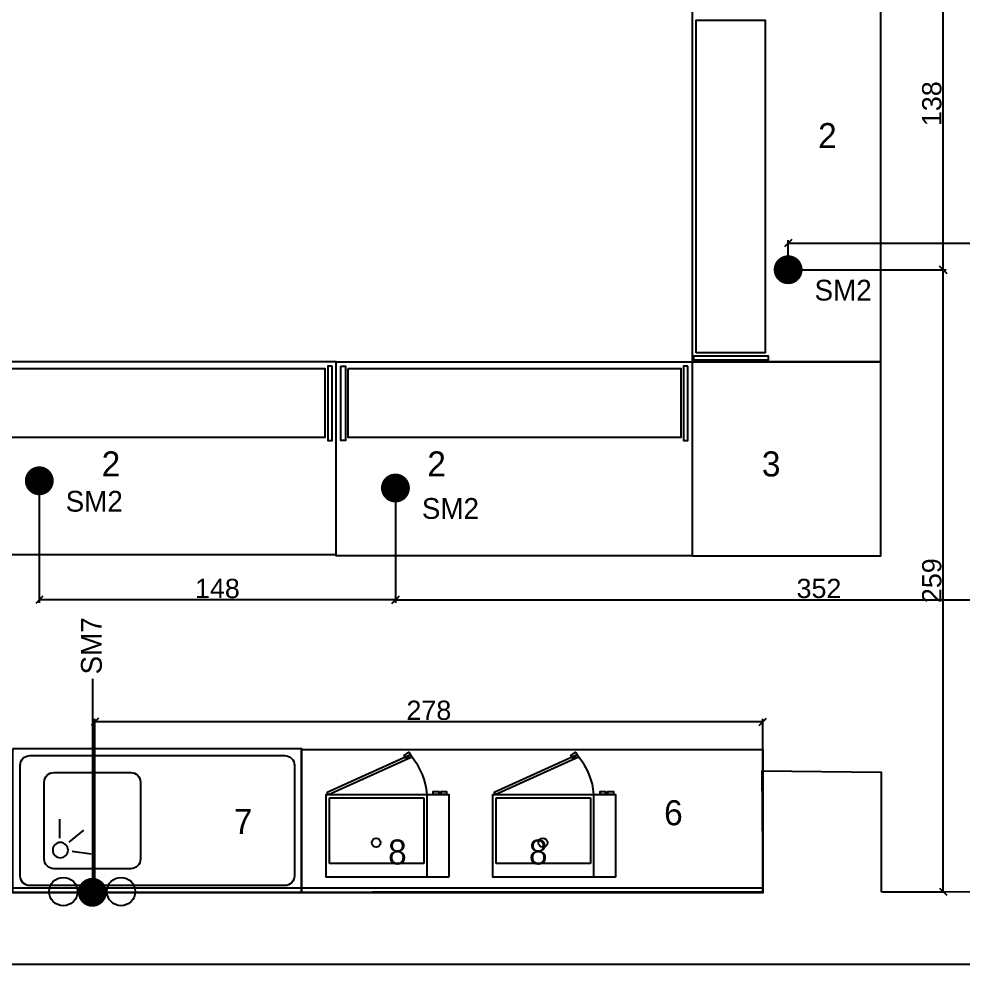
# Model space of a CAD drawing. Header units: millimetres. Extents: x 13502 to 23536, y 11874 to 14203.
# Drawn here: x 21106.3 to 21498.8, y 12582.2 to 12975.1 of the extents above; entities that cross this region are included whole.
import ezdxf

# ---------------------------------------------------------------- set-up
doc = ezdxf.new("R2010")
doc.units = ezdxf.units.MM
doc.linetypes.add('DASHDOT', pattern=[25.4, 12.7, -6.35, 0, -6.35])
doc.linetypes.add('DASHED', pattern=[19.05, 12.7, -6.35])
for name, color, linetype in [('S2000-002 Çizgi', 7, 'Continuous'), ('S2000-019 Su Tes İşaretler', 5, 'Continuous'), ('SIH', 4, 'Continuous'), ('SU', 152, 'Continuous'), ('wall', 4, 'Continuous')]:
    doc.layers.add(name, color=color, linetype=linetype)
doc.styles.get("Standard").update_dxf_attribs({"font": 'arial.ttf'})
doc.styles.add('TAKSİM', font='GOTHIC.TTF', dxfattribs={"height": 20})
doc.dimstyles.new('OLCU50', dxfattribs={"dimtxt": 8, "dimasz": 3, "dimexe": 1.25, "dimexo": 0.625, "dimtad": 1, "dimdec": 0, "dimtxsty": 'Standard', "dimblk": 'OBLIQUE', "dimcen": 2.5, "dimclrd": 256, "dimclre": 251, "dimclrt": 25, "dimadec": 0, "dimazin": 0, "dimtfac": 1, "dimtdec": 0, "dimtmove": 0, "dimatfit": 3, "dimldrblk": 'OBLIQUE', "dimfxl": 1, "dimarcsym": 0})

# ---------------------------------------------------------------- blocks, each defined once
blk = doc.blocks.new('A$C7E863A30')
at = {"layer": 'S2000-002 Çizgi'}
for p, q in [((24.66, 42.76), (32.47, 43.87)), ((19.52, 37.29), (19.52, 29.4)), ((23.43, 38.95), (29.53, 33.94))]:
    blk.add_line(p, q, dxfattribs=at)
for points in [[(0, 58), (120, 58), (120, 60), (0, 60)], [(0, 0), (120, 0), (120, 60), (0, 60)]]:
    blk.add_lwpolyline(points, close=True, dxfattribs=at)
for points in [[(7, 3), (113, 3, 0.414214), (117, 7), (117, 53, 0.414214), (113, 57), (7, 57, 0.414214), (3, 53), (3, 7, 0.414214)], [(17, 10), (49, 10, 0.414214), (53, 14), (53, 46, 0.414214), (49, 50), (17, 50, 0.414214), (13, 46), (13, 14, 0.414214)]]:
    blk.add_lwpolyline(points, format="xyb", close=True, dxfattribs=at)
blk.add_circle((19.71, 42.26), 3.19, dxfattribs=at)
blk = doc.blocks.new('A$C5ACE57BF')
at = {"layer": 'S2000-002 Çizgi', "linetype": 'DASHED', "ltscale": 10}
blk.add_line((9, 51.89), (9, 17.49), dxfattribs=at)
at = {"layer": 'S2000-002 Çizgi'}
for points in [[(0, 51.89), (51, 51.89), (51, 17.49), (0, 17.49)], [(0.91, 17.49), (3.16, 17.49), (3.16, 16.29), (0.91, 16.29)], [(4.19, 17.49), (6.44, 17.49), (6.44, 16.29), (4.19, 16.29)], [(15.95, 1.09), (50.53, 16.66), (49.98, 17.49), (15.39, 1.92)], [(15.95, 1.09), (17.85, 2.36), (18.58, 1.27), (16.68, 0)]]:
    blk.add_lwpolyline(points, close=True, dxfattribs=at)
at = {"layer": 'S2000-002 Çizgi', "linetype": 'DASHED', "ltscale": 10}
blk.add_lwpolyline([(10.38, 46.15), (49.61, 46.15), (49.61, 18.96), (10.38, 18.96)], close=True, dxfattribs=at)
at = {"layer": 'S2000-002 Çizgi'}
blk.add_circle((30.19, 37.53), 1.85, dxfattribs=at)
blk.add_arc((36.09, 19.51), 27.17, 184.2771, 220.3659, dxfattribs=at)
blk = doc.blocks.new('A$C7E7D3E18')
at = {"layer": 'SIH', "linetype": 'Continuous', "const_width": 6}
blk.add_lwpolyline([(3, 6, 1), (9, 6, 1)], format="xyb", close=True, dxfattribs=at)
blk = doc.blocks.new('A$C6E87713E')
at = {"layer": 'S2000-019 Su Tes İşaretler'}
for centre in [(5.89, 6.3), (29.89, 6.3)]:
    blk.add_circle(centre, 5.89, dxfattribs=at)
blk.add_blockref('A$C7E7D3E18', (11.95, 0))
blk = doc.blocks.new('_Oblique')
at = {"color": 0, "linetype": 'ByBlock', "lineweight": -2}
blk.add_line((-0.5, -0.5), (0.5, 0.5), dxfattribs=at)
blk = doc.blocks.new('*D41')
at = {"color": 251, "lineweight": -2, "transparency": 16777216}
for p, q in [((21429.75, 12870.79), (21491.82, 12870.79)), ((21465.53, 12612.28), (21491.82, 12612.28))]:
    blk.add_line(p, q, dxfattribs=at)
at = {"lineweight": -2, "transparency": 16777216}
blk.add_line((21490.57, 12612.28), (21490.57, 12870.79), dxfattribs=at)
at = {"layer": 'Defpoints', "color": 0, "transparency": 16777216}
for p in [(21429.12, 12870.79), (21490.57, 12870.79), (21464.9, 12612.28)]:
    blk.add_point(p, dxfattribs=at)
at = {"lineweight": -2, "transparency": 16777216, "xscale": 3, "yscale": 3, "zscale": 3}
for p, rotation in [((21490.57, 12870.79), 90), ((21490.57, 12612.28), 270)]:
    blk.add_blockref('_Oblique', p, dxfattribs=dict(at, rotation=rotation))
at = {"color": 25, "transparency": 16777216, "insert": (21485.86, 12741.54), "char_height": 8, "attachment_point": 5, "rotation": 90}
blk.add_mtext('259', dxfattribs=at)
blk = doc.blocks.new('*D42')
at = {"color": 251, "lineweight": -2, "transparency": 16777216}
for p, q in [((21430.73, 13008.83), (21491.82, 13008.83)), ((21429.75, 12870.79), (21491.82, 12870.79))]:
    blk.add_line(p, q, dxfattribs=at)
at = {"lineweight": -2, "transparency": 16777216}
blk.add_line((21490.57, 12870.79), (21490.57, 13008.83), dxfattribs=at)
at = {"layer": 'Defpoints', "color": 0, "transparency": 16777216}
for p in [(21430.1, 13008.83), (21490.57, 13008.83), (21429.12, 12870.79)]:
    blk.add_point(p, dxfattribs=at)
at = {"lineweight": -2, "transparency": 16777216, "xscale": 3, "yscale": 3, "zscale": 3}
for p, rotation in [((21490.57, 13008.83), 90), ((21490.57, 12870.79), 270)]:
    blk.add_blockref('_Oblique', p, dxfattribs=dict(at, rotation=rotation))
at = {"color": 25, "transparency": 16777216, "insert": (21485.86, 12939.81), "char_height": 8, "attachment_point": 5, "rotation": 90}
blk.add_mtext('138', dxfattribs=at)
blk = doc.blocks.new('*D44')
at = {"color": 251, "lineweight": -2, "transparency": 16777216}
for p, q in [((21614.96, 12785.58), (21614.96, 12732.31)), ((21262.87, 12779.43), (21262.87, 12732.31))]:
    blk.add_line(p, q, dxfattribs=at)
at = {"lineweight": -2, "transparency": 16777216}
blk.add_line((21262.87, 12733.56), (21614.96, 12733.56), dxfattribs=at)
at = {"layer": 'Defpoints', "color": 0, "transparency": 16777216}
for p in [(21614.96, 12786.2), (21262.87, 12780.06), (21614.96, 12733.56)]:
    blk.add_point(p, dxfattribs=at)
at = {"lineweight": -2, "transparency": 16777216, "xscale": 3, "yscale": 3, "zscale": 3, "rotation": 180}
blk.add_blockref('_Oblique', (21262.87, 12733.56), dxfattribs=at)
at = {"lineweight": -2, "transparency": 16777216, "xscale": 3, "yscale": 3, "zscale": 3}
blk.add_blockref('_Oblique', (21614.96, 12733.56), dxfattribs=at)
at = {"color": 25, "transparency": 16777216, "insert": (21438.92, 12738.27), "char_height": 8, "attachment_point": 5}
blk.add_mtext('352', dxfattribs=at)
blk = doc.blocks.new('*D45')
at = {"color": 251, "lineweight": -2, "transparency": 16777216}
for p, q in [((21114.82, 12782.43), (21114.82, 12732.31)), ((21262.87, 12779.43), (21262.87, 12732.31))]:
    blk.add_line(p, q, dxfattribs=at)
at = {"lineweight": -2, "transparency": 16777216}
blk.add_line((21262.87, 12733.56), (21114.82, 12733.56), dxfattribs=at)
at = {"layer": 'Defpoints', "color": 0, "transparency": 16777216}
for p in [(21114.82, 12783.06), (21262.87, 12780.06), (21114.82, 12733.56)]:
    blk.add_point(p, dxfattribs=at)
at = {"lineweight": -2, "transparency": 16777216, "xscale": 3, "yscale": 3, "zscale": 3, "rotation": 180}
blk.add_blockref('_Oblique', (21114.82, 12733.56), dxfattribs=at)
at = {"lineweight": -2, "transparency": 16777216, "xscale": 3, "yscale": 3, "zscale": 3}
blk.add_blockref('_Oblique', (21262.87, 12733.56), dxfattribs=at)
at = {"color": 25, "transparency": 16777216, "insert": (21188.85, 12738.27), "char_height": 8, "attachment_point": 5}
blk.add_mtext('148', dxfattribs=at)
blk = doc.blocks.new('*D46')
at = {"color": 251, "lineweight": -2, "transparency": 16777216}
for p, q in [((21137.94, 12615.45), (21137.94, 12684.17)), ((21415.57, 12612.45), (21415.57, 12684.17))]:
    blk.add_line(p, q, dxfattribs=at)
at = {"lineweight": -2, "transparency": 16777216}
blk.add_line((21415.57, 12682.92), (21137.94, 12682.92), dxfattribs=at)
at = {"layer": 'Defpoints', "color": 0, "transparency": 16777216}
for p in [(21137.94, 12682.92), (21137.94, 12614.82), (21415.57, 12611.82)]:
    blk.add_point(p, dxfattribs=at)
at = {"lineweight": -2, "transparency": 16777216, "xscale": 3, "yscale": 3, "zscale": 3, "rotation": 180}
blk.add_blockref('_Oblique', (21137.94, 12682.92), dxfattribs=at)
at = {"lineweight": -2, "transparency": 16777216, "xscale": 3, "yscale": 3, "zscale": 3}
blk.add_blockref('_Oblique', (21415.57, 12682.92), dxfattribs=at)
at = {"color": 25, "transparency": 16777216, "insert": (21276.76, 12687.63), "char_height": 8, "attachment_point": 5}
blk.add_mtext('278', dxfattribs=at)
blk = doc.blocks.new('*D59')
at = {"color": 251, "lineweight": -2, "transparency": 16777216}
for p, q in [((21426.12, 12868.42), (21426.12, 12883.05)), ((21615.2, 12868.42), (21615.2, 12883.05))]:
    blk.add_line(p, q, dxfattribs=at)
at = {"lineweight": -2, "transparency": 16777216}
blk.add_line((21426.12, 12881.8), (21615.2, 12881.8), dxfattribs=at)
at = {"layer": 'Defpoints', "color": 0, "transparency": 16777216}
for p in [(21615.2, 12881.8), (21426.12, 12867.79), (21615.2, 12867.79)]:
    blk.add_point(p, dxfattribs=at)
at = {"lineweight": -2, "transparency": 16777216, "xscale": 3, "yscale": 3, "zscale": 3, "rotation": 180}
blk.add_blockref('_Oblique', (21426.12, 12881.8), dxfattribs=at)
at = {"lineweight": -2, "transparency": 16777216, "xscale": 3, "yscale": 3, "zscale": 3}
blk.add_blockref('_Oblique', (21615.2, 12881.8), dxfattribs=at)
at = {"color": 25, "transparency": 16777216, "insert": (21520.66, 12886.51), "char_height": 8, "attachment_point": 5}
blk.add_mtext('189', dxfattribs=at)

msp = doc.modelspace()

# ---------------------------------------------------------------- linework, layer by layer
for points in [[(22660.77, 13362.14), (22660.77, 13242.18), (22650.58, 13242.18), (22651.28, 12662.31), (22610.24, 12662.31), (22611.22, 12611.82), (21464.9, 12612.28), (21464.9, 12661.84), (21415.11, 12662.31), (21415.57, 12612.28), (20928.56, 12611.82), (20929.03, 12662.31), (20899.15, 12662.31), (20899.15, 12682.22), (20758.12, 12682.22), (20758.12, 12792.22), (20713.2, 12792.22), (20713.2, 12582.18), (22670.73, 12582.18), (22670.73, 13362.14)], [(21386.16, 12832.52), (21464.67, 12832.52), (21464.67, 12978.87), (21386.16, 12978.87)], [(21387.9, 12836.22), (21387.9, 12974.47), (21416.62, 12974.47), (21416.62, 12836.22)], [(21088.12, 12752.39), (21238.19, 12752.39), (21238.19, 12832.52), (21088.12, 12832.52)], [(21238.19, 12832.52), (21386.16, 12832.52), (21386.16, 12751.93), (21238.19, 12751.93)], [(21386.16, 12751.93), (21464.67, 12751.93), (21464.67, 12832.52), (21386.16, 12832.52)], [(21386.97, 12833.21), (21386.97, 12835.06), (21417.77, 12835.06), (21417.77, 12833.21)], [(21095.3, 12829.74), (21233.55, 12829.74), (21233.55, 12801.02), (21095.3, 12801.02)], [(21236.56, 12830.66), (21234.71, 12830.66), (21234.71, 12799.86), (21236.56, 12799.86)], [(21240.21, 12830.66), (21242.06, 12830.66), (21242.06, 12799.86), (21240.21, 12799.86)], [(21243.22, 12829.74), (21381.47, 12829.74), (21381.47, 12801.02), (21243.22, 12801.02)], [(21384.48, 12830.66), (21382.63, 12830.66), (21382.63, 12799.86), (21384.48, 12799.86)], [(21223.87, 12671.36), (21415.57, 12671.36), (21415.57, 12611.82), (21223.87, 12611.82)], [(21223.87, 12613.82), (21415.57, 12613.82), (21415.57, 12611.82), (21223.87, 12611.82)]]:
    msp.add_lwpolyline(points, close=True)
at = {"layer": 'SU'}
msp.add_line((21136.87, 12700.73), (21136.87, 12612.02), dxfattribs=at)

# ---------------------------------------------------------------- block references
at = {"rotation": 180}
for p in [(21432.12, 12876.79), (21120.82, 12789.06), (21268.87, 12786.06)]:
    msp.add_blockref('A$C7E7D3E18', p, dxfattribs=at)
at = {"layer": 'S2000-002 Çizgi', "xscale": -1, "rotation": 180}
msp.add_blockref('A$C7E863A30', (21103.87, 12671.82), dxfattribs=at)
at = {"layer": 'S2000-002 Çizgi', "rotation": 180}
for p in [(21285.05, 12670.2), (21354.37, 12670.2)]:
    msp.add_blockref('A$C5ACE57BF', p, dxfattribs=at)
at = {"layer": 'wall', "color": 0, "linetype": 'DASHDOT'}
msp.add_blockref('A$C6E87713E', (21118.92, 12606.02), dxfattribs=at)

# ---------------------------------------------------------------- texts
at = {"style": 'TAKSİM'}
for s, p in [('2', (21438.58, 12921.35)), ('2', (21140.74, 12784.88)), ('2', (21276.12, 12784.88)), ('3', (21415.19, 12784.88)), ('7', (21195.68, 12636.31)), ('6', (21374.55, 12639.89)), ('8', (21259.82, 12623.57)), ('8', (21318.38, 12623.57))]:
    msp.add_text(s, height=10.4, dxfattribs=at).set_placement(p)
at = {"layer": 'SU', "style": 'TAKSİM'}
for p in [(21437.09, 12857.98), (21125.79, 12770.24), (21273.84, 12767.24)]:
    msp.add_text('SM2', height=8.64, dxfattribs=at).set_placement(p)
msp.add_text('SM7', height=8.64, rotation=90, dxfattribs=at).set_placement((21140.79, 12702.58))

# ---------------------------------------------------------------- dimensions: what is measured, and where the dimension line sits
dim = msp.add_linear_dim(base=(21490.57, 13008.83), p1=(21429.12, 12870.79), p2=(21430.1, 13008.83), angle=90, dimstyle='OLCU50', override={"dimtmove": 1})
dim.commit()
dim.dimension.update_dxf_attribs({"geometry": '*D42', "text_midpoint": (21485.86, 12939.81)})
for base, p1, p2, picture, middle in [((21615.2, 12881.8), (21426.12, 12867.79), (21615.2, 12867.79), '*D59', (21520.66, 12886.51)), ((21614.96, 12733.56), (21262.87, 12780.06), (21614.96, 12786.2), '*D44', (21438.92, 12738.27)), ((21114.82, 12733.56), (21262.87, 12780.06), (21114.82, 12783.06), '*D45', (21188.85, 12738.27)), ((21137.94, 12682.92), (21415.57, 12611.82), (21137.94, 12614.82), '*D46', (21276.76, 12687.63))]:
    dim = msp.add_linear_dim(base=base, p1=p1, p2=p2, dimstyle='OLCU50')
    dim.commit()
    dim.dimension.update_dxf_attribs({"geometry": picture, "text_midpoint": middle})
dim = msp.add_linear_dim(base=(21490.57, 12870.79), p1=(21464.9, 12612.28), p2=(21429.12, 12870.79), angle=90, dimstyle='OLCU50')
dim.commit()
dim.dimension.update_dxf_attribs({"geometry": '*D41', "text_midpoint": (21485.86, 12741.54)})

doc.saveas('drawing.dxf')
